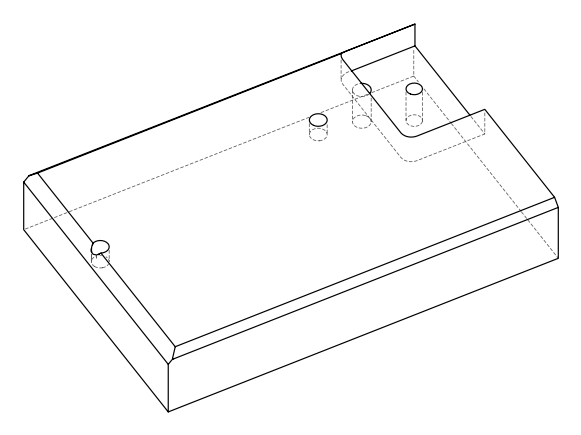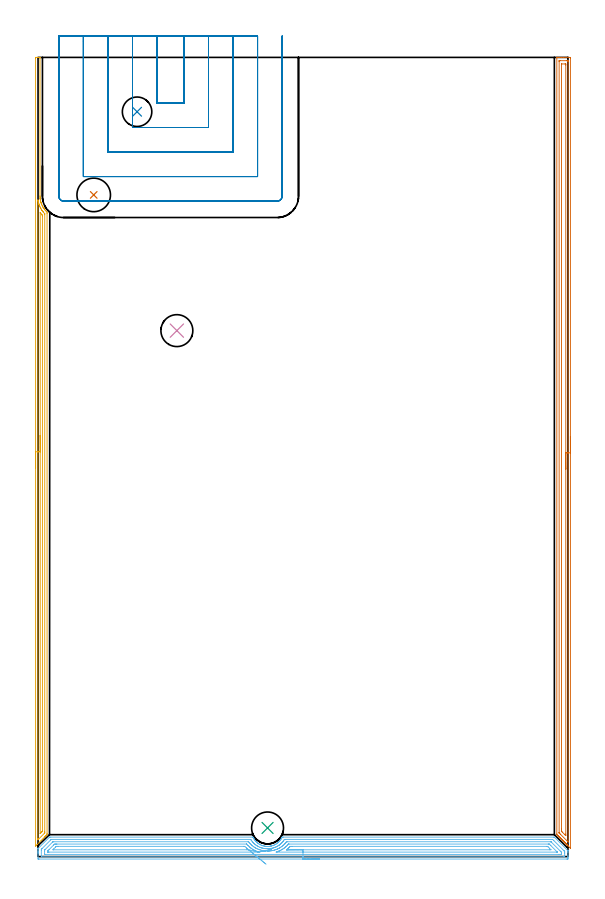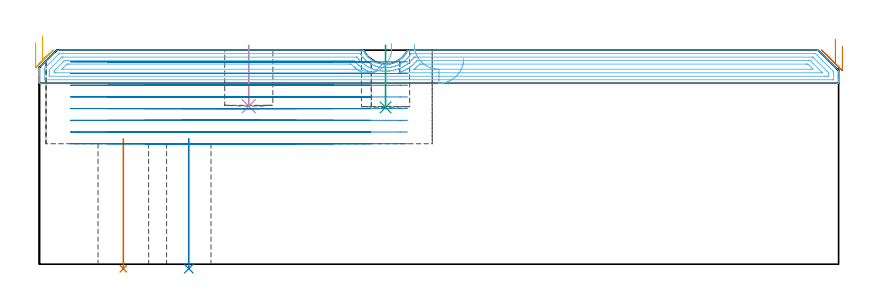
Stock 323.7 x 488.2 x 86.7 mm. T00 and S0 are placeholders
(PLAN: 8 operations, 4 tool changes, 63.4 min)
(1 INDEXABLE_INSERT_DRILL_THROUGH_HOLE_FROM_SOLID | STEP1HOLE | NXT0302_012 | 0.22 min | 28562 mm3)
(2 INDEXABLE_INSERT_DRILL_THROUGH_HOLE_FROM_SOLID_1 | STEP1HOLE_1 | NXT0302_007 | 0.22 min | 22013 mm3)
(3 INDEXABLE_INSERT_DRILL_BLIND_HOLE_FROM_SOLID | STEP1POCKET | NXT0302_010 | 0.1 min | 6849 mm3)
(4 INDEXABLE_INSERT_DRILL_BLIND_HOLE_FROM_SOLID_1 | STEP1POCKET_1 | NXT0302_010 | 0.1 min | 6694 mm3)
(5 AREA_MILL | FG_CHAMFER_SURFACE | UGT0205_001 | 10.23 min | 11911 mm3)
(6 AREA_MILL_1 | FG_CHAMFER_SURFACE_1 | UGT0205_001 | 13.05 min | 28681 mm3)
(7 AREA_MILL_2 | FG_CHAMFER_SURFACE_2 | UGT0205_001 | 11.74 min | 16449 mm3)
(8 MILL_SLOT | SLOT_PARTIAL_RECTANGULAR | UGT0201_094 | Follow Part, ap 5, ae 75% | 27.72 min | 554043 mm3)
(TOOL NXT0302_012 | Index. Insert Drill 20.5mm [880-D2050L25-03] | D20.5 PA176 FL62 Z2)
(TOOL NXT0302_007 | Index. Insert Drill 18mm [880-D1800L25-05] | D18 PA176 FL90 Z2)
(TOOL NXT0302_010 | Index. Insert Drill 19.5mm [880-D1950L25-05] | D19.5 PA176 FL98 Z2)
(TOOL UGT0205_001 | Chamfer Mill 20 x 3 x 45 deg. | D20 FL50 Z2)
(TOOL UGT0201_094 | End mill 20 mm | D20 FL38 Z4)
(OP 1 INDEXABLE_INSERT_DRILL_THROUGH_HOLE_FROM_SOLID)
G17 G21 G94 G90
T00 M6
G54
G17 G0 G90 X34. Y404.2 S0 M3
G43 Z96.7 H1
G94 G81 G98 Z-1.858 F250. R50.8
G80
M5
M2
(OP 2 INDEXABLE_INSERT_DRILL_THROUGH_HOLE_FROM_SOLID_1)
G17 G21 G94 G90
T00 M6
G54
G17 G0 G90 X60.5 Y455. S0 M3
G43 Z96.7 H1
G94 G81 G98 Z-1.814 F250. R50.8
G80
M5
M2
(OP 3 INDEXABLE_INSERT_DRILL_BLIND_HOLE_FROM_SOLID)
G17 G21 G94 G90
T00 M6
G54
G17 G0 G90 X140.2 Y17.5 S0 M3
G43 Z96.7 H1
G94 G81 G98 Z63.5 F250. R88.7
G80
M5
M2
(OP 4 INDEXABLE_INSERT_DRILL_BLIND_HOLE_FROM_SOLID_1)
G17 G21 G94 G90
T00 M6
G54
G17 G0 G90 X84.8 Y321.3 S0 M3
G43 Z96.7 H1
G94 G81 G98 Z64. F250. R88.7
G80
M5
M2
(OP 5 AREA_MILL)
G17 G21 G94 G90
T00 M6
G54
G17 G0 G90 X-1.5 Y237.3 S1061 M3
G43 Z96.7 H0
Z89.7
G94 G1 Y237.338 Z88.828 F250.
Y237.452 Z87.964
Y237.641 Z87.112
Y237.903 Z86.28
Y238.237 Z85.474
Y238.64 Z84.7
Y239.108 Z83.964
Y239.64 Z83.272
Y240.229 Z82.629
Y240.872 Z82.04
Y241.564 Z81.509
Y242.3 Z81.04
Y243.074 Z80.637
Y243.88 Z80.303
Y244.712 Z80.041
Y245.563 Z79.852
Y246.428 Z79.738
Y247.3 Z79.7
Y487.583
X-1.498 Y487.817 Z79.702
X-1.491 Y488.197 Z79.705
X-1.412 Y488.2 Z79.785
X-0.198 Z80.997
X0.471 Z81.67
X0.805 Z82.005
X1.171 Y488.193 Z82.362
X1.197 Y488.19 Z82.388
X1.2 Y488.03 Z82.4
X1.202 Y403.557
X1.209 Y403.11 Z82.406
X1.228 Y402.663 Z82.424
X1.261 Y402.217 Z82.459
X1.264 Y402.185 Z82.462
X1.301 Y401.832 Z82.497
X1.307 Y401.77 Z82.504
X1.316 Y401.686 Z82.515
X1.37 Y401.377 Z82.569
X1.456 Y400.878 Z82.655
X1.538 Y400.492 Z82.735
X1.55 Y400.43 Z82.748
X1.662 Y399.985 Z82.86
X1.774 Y399.599 Z82.974
X1.792 Y399.537 Z82.992
X1.921 Y399.152 Z83.115
X1.941 Y399.092 Z83.135
X2. Y398.929 Z83.196
X2.062 Y398.761 Z83.258
X2.19 Y398.432 Z83.389
X2.289 Y398.199 Z83.488
X2.498 Y397.75 Z83.696
X2.721 Y397.306 Z83.919
X2.799 Y397.164 Z83.998
X2.889 Y397.001 Z84.087
X3.064 Y396.7 Z84.262
X3.104 Y396.636 Z84.301
X3.242 Y396.413 Z84.44
X3.319 Y396.3 Z84.517
X3.39 Y396.195 Z84.588
X3.506 Y396.026 Z84.701
X3.548 Y395.963 Z84.744
X3.864 Y395.52 Z85.063
X3.937 Y395.425 Z85.136
X4.073 Y395.26 Z85.273
X4.268 Y395.022 Z85.468
X4.611 Y394.627 Z85.809
X4.638 Y394.599 Z85.836
X4.812 Y394.415 Z86.009
X5.078 Y394.148 Z86.275
X5.154 Y394.072 Z86.352
X5.443 Y393.792 Z86.642
X5.493 Y393.74 Z86.693
X5.5 Y392.899 Z86.7
Y14.163
X5.495 Y13.396 Z86.691
X5.37 Y13.269 Z86.568
X5.219 Y13.118 Z86.417
X5.078 Y12.975 Z86.273
X4.924 Y12.823 Z86.122
X4.794 Y12.693 Z85.992
X4.638 Y12.536 Z85.833
X4.477 Y12.376 Z85.675
X4.361 Y12.26 Z85.559
X4.198 Y12.096 Z85.393
X4.03 Y11.929 Z85.228
X3.319 Y11.218 Z84.517
X3.138 Y11.036 Z84.334
X2.552 Y10.452 Z83.752
X1.853 Y9.753 Z83.053
X0.904 Y8.803 Z82.102
X-0.436 Y7.463 Z80.763
X-0.882 Y7.017 Z80.316
X-1.33 Y6.57 Z79.869
X-1.493 Y6.419 Z79.706
X-1.5 Y6.588 Z79.7
Y247.3
X-0.086 Z81.114
X-0.085 Y400.881 Z81.115
X-0.084 Y400.938 Z81.116
X-0.08 Y401.12 Z81.12
X-0.018 Y400.938 Z81.182
X0.001 Y400.862 Z81.201
X0.006 Y400.834 Z81.206
X0.03 Y400.707 Z81.23
X0.162 Y400.045 Z81.362
X0.211 Y399.814 Z81.411
X0.267 Y399.572 Z81.467
X0.382 Y399.152 Z81.582
X0.46 Y398.885 Z81.66
X0.638 Y398.302 Z81.838
X0.653 Y398.259 Z81.853
X0.681 Y398.178 Z81.881
X0.904 Y397.592 Z82.104
X0.942 Y397.498 Z82.142
X0.998 Y397.365 Z82.198
X1.259 Y396.779 Z82.459
X1.409 Y396.472 Z82.609
X1.56 Y396.177 Z82.76
X1.893 Y395.579 Z83.093
X2.1 Y395.235 Z83.3
X2.44 Y394.705 Z83.64
X2.445 Y394.697 Z83.645
X2.482 Y394.643 Z83.682
X2.969 Y393.98 Z84.169
X3.114 Y393.792 Z84.314
X3.207 Y393.678 Z84.407
X3.319 Y393.546 Z84.519
X3.887 Y392.899 Z85.087
X4.061 Y392.702 Z85.261
X4.079 Y392.676 Z85.279
X4.082 Y392.655 Z85.282
X4.084 Y392.607 Z85.284
X4.085 Y392.51 Z85.285
X4.086 Y392.12 Z85.286
X4.085 Y15.056 Z85.285
X4.082 Y14.667 Z85.282
X4.079 Y14.473 Z85.279
X4.073 Y14.434 Z85.273
X4.051 Y14.408 Z85.251
X4.005 Y14.359 Z85.205
X3.813 Y14.163 Z85.013
X0.105 Y10.455 Z81.305
X0.018 Y10.37 Z81.218
X-0.067 Y10.291 Z81.133
X-0.078 Y10.282 Z81.122
X-0.081 Y10.334 Z81.119
X-0.084 Y10.474 Z81.116
X-0.085 Y10.59 Z81.115
X-0.086 Y11.118 Z81.114
Y247.3
X1.328 Z82.528
X1.329 Y393.134 Z82.529
X1.333 Y393.37 Z82.533
X1.334 Y393.418 Z82.534
X1.382 Y393.362 Z82.582
X1.478 Y393.234 Z82.678
X1.56 Y393.121 Z82.76
X1.723 Y392.899 Z82.923
X2.262 Y392.186 Z83.462
X2.411 Y392.006 Z83.611
X2.44 Y391.972 Z83.64
X2.642 Y391.734 Z83.842
X2.663 Y391.706 Z83.863
X2.667 Y391.63 Z83.867
X2.67 Y391.505 Z83.87
X2.671 Y391.348 Z83.871
X2.672 Y391.113 Z83.872
X2.671 Y15.949 Z83.871
X2.669 Y15.716 Z83.869
X2.664 Y15.483 Z83.864
X2.44 Y15.242 Z83.64
X2.349 Y15.148 Z83.549
X2.257 Y15.056 Z83.457
X1.463 Y14.262 Z82.663
X1.363 Y14.163 Z82.563
X1.348 Y14.152 Z82.548
X1.335 Y14.147 Z82.535
X1.331 Y14.163 Z82.531
X1.329 Y14.186 Z82.529
X1.328 Y247.3 Z82.528
Y248.172 Z82.567
Y249.036 Z82.68
Y249.888 Z82.869
Y250.72 Z83.132
Y251.526 Z83.465
Y252.3 Z83.868
Y253.036 Z84.337
Y253.728 Z84.868
Y254.371 Z85.457
Y254.96 Z86.101
Y255.491 Z86.793
Y255.96 Z87.528
Y256.363 Z88.302
Y256.697 Z89.108
Y256.959 Z89.94
Y257.148 Z90.792
Y257.262 Z91.657
Y257.3 Z92.528
G0 Z96.7
M5
M2
(OP 6 AREA_MILL_1)
G17 G21 G94 G90
T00 M6
G54
G17 G0 G90 X171.85 Y-1.5 S1061 M3
G43 Z96.7 H0
Z83.3
G94 G1 X171.812 Z82.429 F250.
X171.698 Z81.564
X171.509 Z80.712
X171.247 Z79.88
X170.913 Z79.074
X170.51 Z78.3
X170.042 Z77.564
X169.51 Z76.872
X168.921 Z76.229
X168.278 Z75.64
X167.586 Z75.109
X166.85 Z74.64
X166.076 Z74.237
X165.27 Z73.903
X164.438 Z73.641
X163.587 Z73.452
X162.722 Z73.338
X161.85 Z73.3
X0.617 Y-1.499 Z73.301
X0.114 Y-1.494 Z73.303
X0.009 Y-1.491 Z73.306
X0. Y-0.996 Z73.8
Y1.659 Z76.454
Y2.207 Z77.004
Y2.545 Z77.341
Y3.093 Z77.889
Y3.43 Z78.225
Y4.104 Z78.904
Y4.81 Z79.61
X0.001 Y4.865 Z79.663
X0.01 Y4.899 Z79.696
X0.039 Y4.94 Z79.738
X6.87 Y11.77 Z86.569
X6.949 Y11.844 Z86.643
X7.005 Y11.895 Z86.691
X7.763 Y11.9 Z86.7
X131.033
X131.291 Y11.896 Z86.69
X131.398 Y11.698 Z86.497
X131.465 Y11.57 Z86.369
X131.479 Y11.543 Z86.342
X131.717 Y11.103 Z85.901
X131.804 Y10.954 Z85.75
X131.827 Y10.915 Z85.711
X131.943 Y10.728 Z85.525
X132.292 Y10.222 Z85.021
X132.556 Y9.876 Z84.673
X132.762 Y9.626 Z84.425
X132.836 Y9.537 Z84.336
X133.015 Y9.342 Z84.14
X133.366 Y8.987 Z83.785
X133.729 Y8.645 Z83.443
X133.945 Y8.461 Z83.26
X134.182 Y8.275 Z83.075
X134.279 Y8.2 Z82.999
X134.621 Y7.951 Z82.75
X134.77 Y7.856 Z82.652
X134.903 Y7.769 Z82.565
X135.201 Y7.575 Z82.374
X135.514 Y7.397 Z82.197
X135.957 Y7.175 Z81.971
X136.414 Y6.97 Z81.77
X136.62 Y6.892 Z81.689
X136.69 Y6.867 Z81.661
X136.802 Y6.823 Z81.618
X136.988 Y6.752 Z81.546
X137.116 Y6.702 Z81.498
X137.198 Y6.675 Z81.473
X137.3 Y6.644 Z81.442
X137.745 Y6.52 Z81.32
X138.192 Y6.417 Z81.213
X138.383 Y6.38 Z81.179
X138.501 Y6.359 Z81.158
X138.638 Y6.334 Z81.132
X139.072 Y6.276 Z81.068
X139.085 Y6.275 Z81.066
X139.531 Y6.231 Z81.028
X139.771 Y6.22 Z81.017
X139.965 Y6.213 Z81.003
X139.978 Y6.212 Z81.002
X140.329 Y6.213 Z81.001
X140.424 Y6.211 Z81.005
X140.74 Y6.224 Z81.023
X140.87 Y6.231 Z81.029
X141.203 Y6.261 Z81.06
X141.317 Y6.272 Z81.07
X141.752 Y6.334 Z81.128
X141.763 Y6.335 Z81.13
X141.924 Y6.363 Z81.162
X142.015 Y6.38 Z81.179
X142.211 Y6.417 Z81.215
X142.555 Y6.498 Z81.297
X142.656 Y6.522 Z81.321
X143.284 Y6.701 Z81.499
X143.434 Y6.754 Z81.553
X143.549 Y6.795 Z81.593
X143.997 Y6.973 Z81.773
X144.431 Y7.167 Z81.963
X144.442 Y7.172 Z81.968
X144.744 Y7.324 Z82.124
X144.83 Y7.369 Z82.168
X144.958 Y7.44 Z82.239
X145.213 Y7.581 Z82.38
X145.334 Y7.657 Z82.455
X145.631 Y7.856 Z82.654
X145.785 Y7.959 Z82.757
X146.227 Y8.277 Z83.077
X146.454 Y8.462 Z83.26
X146.792 Y8.76 Z83.557
X146.893 Y8.854 Z83.652
X147.12 Y9.067 Z83.865
X147.23 Y9.183 Z83.98
X147.383 Y9.342 Z84.14
X147.705 Y9.711 Z84.509
X148.012 Y10.088 Z84.888
X148.112 Y10.222 Z85.022
X148.406 Y10.658 Z85.458
X148.468 Y10.757 Z85.557
X148.68 Y11.102 Z85.902
X148.806 Y11.328 Z86.127
X148.844 Y11.396 Z86.193
X148.898 Y11.492 Z86.291
X148.905 Y11.505 Z86.305
X148.982 Y11.66 Z86.458
X149.074 Y11.839 Z86.633
X149.097 Y11.88 Z86.673
X149.112 Y11.902 Z86.693
X149.791 Y11.9 Z86.7
X315.044
X315.395 Y11.898 Z86.686
X315.457 Y11.844 Z86.643
X323.576 Y3.725 Z78.523
X323.679 Y3.62 Z78.417
X323.699 Y3.591 Z78.388
X323.7 Y3.43 Z78.228
Y3.367 Z78.166
Y2.545 Z77.339
Y0.437 Z75.234
Y-0.111 Z74.684
Y-0.722 Z74.073
X323.697 Y-0.996 Z73.799
X323.691 Y-1.491 Z73.305
X323.585 Y-1.494 Z73.303
X323.083 Y-1.5 Z73.3
X161.85
Y-0.086 Z74.714
X2.181 Y-0.085 Z74.715
X2.083 Y-0.084 Z74.716
X2.034 Y-0.081 Z74.719
X2.016 Y-0.079 Z74.721
X2.01 Y-0.07 Z74.73
X2.006 Y0.042 Z74.842
X2.001 Y0.288 Z75.088
Y3.829 Z78.629
X2.007 Y4.315 Z79.115
X2.01 Y4.414 Z79.214
X2.02 Y4.458 Z79.258
X2.049 Y4.491 Z79.291
X2.135 Y4.581 Z79.381
X2.403 Y4.854 Z79.654
X2.577 Y5.028 Z79.828
X7.763 Y10.213 Z85.013
X7.914 Y10.361 Z85.161
X8.024 Y10.465 Z85.265
X8.039 Y10.477 Z85.277
X8.061 Y10.48 Z85.28
X8.114 Y10.484 Z85.284
X8.222 Y10.485 Z85.285
X129.814
X129.868 Y10.484 Z85.284
X129.894 Y10.482 Z85.282
X129.902 Y10.48 Z85.28
X129.921 Y10.454 Z85.254
X130.139 Y10.124 Z84.924
X130.489 Y9.626 Z84.426
X131.033 Y8.926 Z83.726
X131.193 Y8.741 Z83.541
X131.551 Y8.366 Z83.166
X131.926 Y7.993 Z82.793
X132.077 Y7.856 Z82.656
X132.475 Y7.512 Z82.312
X132.819 Y7.243 Z82.043
X133.193 Y6.97 Z81.77
X133.712 Y6.63 Z81.43
X133.976 Y6.465 Z81.265
X134.537 Y6.153 Z80.953
X134.606 Y6.118 Z80.918
X134.615 Y6.113 Z80.913
X134.674 Y6.085 Z80.885
X135.499 Y5.72 Z80.52
X136.108 Y5.482 Z80.282
X136.392 Y5.382 Z80.182
X136.447 Y5.364 Z80.164
X136.493 Y5.351 Z80.151
X137.034 Y5.2 Z80.
X137.285 Y5.139 Z79.939
X137.365 Y5.122 Z79.922
X138.179 Y4.964 Z79.764
X138.458 Y4.923 Z79.723
X139.072 Y4.853 Z79.653
X139.452 Y4.823 Z79.623
X139.965 Y4.8 Z79.6
X140.369
X140.858 Y4.819 Z79.619
X141.219 Y4.843 Z79.643
X141.752 Y4.897 Z79.697
X142.02 Y4.934 Z79.734
X142.645 Y5.042 Z79.842
X142.779 Y5.067 Z79.867
X143.362 Y5.2 Z80.
X143.567 Y5.257 Z80.057
X143.981 Y5.381 Z80.181
X144.289 Y5.482 Z80.282
X144.431 Y5.533 Z80.333
X144.831 Y5.69 Z80.49
X145.325 Y5.898 Z80.698
X145.455 Y5.956 Z80.756
X145.725 Y6.085 Z80.885
X146.048 Y6.253 Z81.053
X146.218 Y6.345 Z81.145
X146.39 Y6.445 Z81.245
X146.889 Y6.75 Z81.55
X147.111 Y6.899 Z81.699
X147.154 Y6.928 Z81.728
X147.213 Y6.97 Z81.77
X147.666 Y7.306 Z82.106
X148.005 Y7.575 Z82.375
X148.156 Y7.705 Z82.505
X148.324 Y7.856 Z82.656
X148.618 Y8.133 Z82.933
X148.898 Y8.407 Z83.207
X149.06 Y8.58 Z83.38
X149.202 Y8.741 Z83.541
X149.471 Y9.058 Z83.858
X149.791 Y9.446 Z84.246
X149.868 Y9.55 Z84.35
X149.921 Y9.626 Z84.426
X150.226 Y10.081 Z84.881
X150.48 Y10.465 Z85.265
X150.499 Y10.479 Z85.279
X150.522 Y10.482 Z85.282
X150.576 Y10.484 Z85.284
X150.684 Y10.486 Z85.286
X150.71
X314.177 Y10.485 Z85.285
X314.285 Y10.482 Z85.282
X314.337 Y10.479 Z85.279
X314.365 Y10.473 Z85.273
X315.044 Y9.806 Z84.606
X321.297 Y3.553 Z78.353
X321.417 Y3.43 Z78.23
X321.534 Y3.304 Z78.104
X321.69 Y3.128 Z77.928
X321.696 Y3.034 Z77.834
X321.699 Y2.545 Z77.345
X321.7 Y2.145 Z76.945
X321.699 Y0.376 Z75.176
X321.692 Y-0.025 Z74.775
X321.69 Y-0.074 Z74.726
X321.674 Y-0.079 Z74.721
X321.622 Y-0.082 Z74.718
X321.514 Y-0.084 Z74.716
X321.297 Y-0.086 Z74.714
X161.85
Y1.329 Z76.129
X4.079
X4.038 Y1.33 Z76.13
X4.017 Y1.332 Z76.132
X4.012 Y1.334 Z76.134
X4.009 Y1.347 Z76.147
X4.003 Y1.471 Z76.271
X4.001 Y1.659 Z76.459
X4. Y1.847 Z76.647
Y3.43 Z78.23
Y3.617 Z78.417
X4.005 Y3.806 Z78.606
X4.01 Y3.931 Z78.731
X4.017 Y4.006 Z78.806
X4.043 Y4.035 Z78.835
X4.19 Y4.19 Z78.99
X8.74 Y8.741 Z83.541
X9.011 Y9.008 Z83.808
X9.054 Y9.047 Z83.847
X9.073 Y9.062 Z83.862
X9.105 Y9.065 Z83.865
X9.218 Y9.069 Z83.869
X9.549 Y9.071 Z83.871
X128.353
X128.464 Y9.07 Z83.87
X128.553 Y9.068 Z83.868
X128.61 Y9.065 Z83.865
X128.633 Y9.058 Z83.858
X129.246 Y8.291 Z83.091
X129.625 Y7.856 Z82.656
X130.139 Y7.332 Z82.132
X130.517 Y6.97 Z81.77
X131.033 Y6.531 Z81.331
X131.621 Y6.085 Z80.885
X131.926 Y5.873 Z80.673
X132.564 Y5.452 Z80.252
X132.819 Y5.307 Z80.107
X133.013 Y5.2 Z80.
X133.472 Y4.961 Z79.761
X133.712 Y4.848 Z79.648
X134.374 Y4.545 Z79.345
X134.606 Y4.451 Z79.251
X134.955 Y4.315 Z79.115
X135.499 Y4.122 Z78.922
X135.783 Y4.033 Z78.833
X136.392 Y3.867 Z78.667
X136.981 Y3.732 Z78.532
X137.285 Y3.67 Z78.47
X137.652 Y3.599 Z78.399
X138.076 Y3.532 Z78.332
X138.179 Y3.519 Z78.319
X138.985 Y3.43 Z78.23
X139.072 Y3.423 Z78.223
X139.079
X139.965 Y3.382 Z78.182
X140.014 Y3.381 Z78.181
X140.437 Y3.386 Z78.186
X140.858 Y3.396 Z78.196
X140.891 Y3.398 Z78.198
X141.431 Y3.43 Z78.23
X141.722 Y3.459 Z78.259
X141.752 Y3.462 Z78.262
X142.51 Y3.563 Z78.363
X142.645 Y3.584 Z78.384
X143.269 Y3.696 Z78.496
X143.538 Y3.756 Z78.556
X143.993 Y3.864 Z78.664
X144.431 Y3.985 Z78.785
X144.69 Y4.059 Z78.859
X145.325 Y4.262 Z79.062
X145.364 Y4.276 Z79.076
X145.466 Y4.315 Z79.115
X145.997 Y4.534 Z79.334
X146.218 Y4.628 Z79.428
X146.615 Y4.806 Z79.606
X147.111 Y5.049 Z79.849
X147.212 Y5.101 Z79.901
X147.394 Y5.2 Z80.
X147.778 Y5.425 Z80.225
X148.005 Y5.565 Z80.365
X148.321 Y5.77 Z80.57
X148.787 Y6.085 Z80.885
X148.851 Y6.131 Z80.931
X148.898 Y6.165 Z80.965
X149.352 Y6.52 Z81.32
X149.791 Y6.886 Z81.686
X149.884 Y6.97 Z81.77
X150.293 Y7.359 Z82.159
X150.684 Y7.747 Z82.547
X150.737 Y7.803 Z82.603
X150.783 Y7.856 Z82.656
X151.145 Y8.284 Z83.084
X151.527 Y8.741 Z83.541
X151.549 Y8.769 Z83.569
X151.578 Y8.806 Z83.606
X151.733 Y9.017 Z83.817
X151.763 Y9.053 Z83.853
X151.776 Y9.065 Z83.865
X151.788 Y9.067 Z83.867
X151.857 Y9.07 Z83.87
X152.137 Y9.071 Z83.871
X152.471 Y9.072 Z83.872
X312.925 Y9.071 Z83.871
X313.257 Y9.068 Z83.868
X313.303 Y9.065 Z83.865
X313.328 Y9.061 Z83.861
X313.353 Y9.039 Z83.839
X313.457 Y8.94 Z83.74
X313.66 Y8.741 Z83.541
X318.97 Y3.43 Z78.23
X319.51 Y2.886 Z77.686
X319.674 Y2.715 Z77.515
X319.69 Y2.545 Z77.345
X319.696 Y2.36 Z77.16
X319.694 Y1.659 Z76.459
X319.691 Y1.48 Z76.28
X319.668 Y1.335 Z76.135
X319.51 Y1.334 Z76.134
X318.95 Y1.33 Z76.13
X318.617 Y1.329 Z76.129
X318.058
X161.85
Y2.743 Z77.543
X145.786
X145.672 Y2.744 Z77.544
X145.523 Y2.748 Z77.548
X145.496 Y2.75 Z77.55
X145.509 Y2.756 Z77.556
X145.585 Y2.783 Z77.583
X146.085 Y2.953 Z77.753
X146.218 Y3.001 Z77.801
X146.531 Y3.12 Z77.92
X146.746 Y3.205 Z78.005
X147.111 Y3.352 Z78.152
X147.166 Y3.375 Z78.175
X147.291 Y3.43 Z78.23
X147.777 Y3.655 Z78.455
X148.005 Y3.766 Z78.566
X148.37 Y3.952 Z78.752
X148.898 Y4.239 Z79.039
X148.947 Y4.266 Z79.066
X149.028 Y4.315 Z79.115
X149.492 Y4.611 Z79.411
X149.791 Y4.806 Z79.606
X150.026 Y4.968 Z79.768
X150.354 Y5.2 Z80.
X150.542 Y5.341 Z80.141
X150.684 Y5.451 Z80.251
X151.034 Y5.738 Z80.538
X151.446 Y6.085 Z80.885
X151.516 Y6.147 Z80.947
X151.578 Y6.204 Z81.004
X151.967 Y6.584 Z81.384
X152.354 Y6.97 Z81.77
X152.411 Y7.03 Z81.83
X152.471 Y7.095 Z81.895
X152.825 Y7.504 Z82.304
X152.898 Y7.587 Z82.387
X152.946 Y7.638 Z82.438
X152.959 Y7.649 Z82.449
X152.975 Y7.652 Z82.452
X153.018 Y7.655 Z82.455
X153.364 Y7.657 Z82.457
X311.671
X312.018 Y7.655 Z82.455
X312.191 Y7.653 Z82.453
X312.273 Y7.65 Z82.45
X312.364 Y7.577 Z82.377
X312.979 Y6.97 Z81.77
X313.257 Y6.694 Z81.494
X316.83 Y3.119 Z77.919
X317.157 Y2.784 Z77.584
X317.187 Y2.752 Z77.552
X317.156 Y2.75 Z77.55
X317.048 Y2.746 Z77.546
X316.83 Y2.744 Z77.544
X316.63 Y2.743 Z77.543
X161.85
Y4.157 Z78.957
X152.471
X151.736 Y4.158 Z78.958
X151.735 Y4.159 Z78.959
X151.734 Y4.16 Z78.96
X152.471 Y4.746 Z79.546
X152.718 Y4.955 Z79.755
X153.002 Y5.2 Z80.
X153.191 Y5.372 Z80.172
X153.364 Y5.534 Z80.334
X153.643 Y5.808 Z80.608
X153.922 Y6.085 Z80.885
X154.034 Y6.196 Z80.996
X154.068 Y6.227 Z81.027
X154.081 Y6.236 Z81.036
X154.103 Y6.239 Z81.039
X154.257 Y6.241 Z81.041
X154.991 Y6.243 Z81.043
X155.151
X310.578
X310.737 Y6.242 Z81.042
X311.055 Y6.238 Z81.038
X311.256 Y6.234 Z81.034
X311.308 Y6.187 Z80.987
X311.415 Y6.085 Z80.885
X311.471 Y6.031 Z80.831
X312.364 Y5.138 Z79.938
X313.182 Y4.315 Z79.115
X313.257 Y4.233 Z79.033
X313.293 Y4.164 Z78.964
X312.364 Y4.157 Z78.957
X161.85
X160.978 Z78.995
X160.114 Z79.109
X159.262 Z79.298
X158.43 Z79.56
X157.624 Z79.894
X156.85 Z80.297
X156.114 Z80.765
X155.422 Z81.297
X154.779 Z81.886
X154.19 Z82.529
X153.659 Z83.221
X153.19 Z83.957
X152.787 Z84.731
X152.453 Z85.537
X152.191 Z86.369
X152.002 Z87.22
X151.888 Z88.085
X151.85 Z88.957
G0 X142.44 Y4.38 Z89.402
G1 X142.58 Y4.411 Z88.541
X142.646 Y4.425 Z87.671
X142.638 Y4.423 Z86.799
X142.555 Y4.405 Z85.931
X142.399 Y4.372 Z85.073
X142.171 Y4.322 Z84.233
X141.871 Y4.257 Z83.416
X141.503 Y4.178 Z82.629
X141.07 Y4.084 Z81.878
X140.574 Y3.976 Z81.168
X140.02 Y3.856 Z80.505
X139.411 Y3.725 Z79.894
X138.753 Y3.582 Z79.34
X138.05 Y3.43 Z78.846
X137.307 Y3.269 Z78.417
X136.531 Y3.101 Z78.056
X135.727 Y2.927 Z77.766
X134.901 Y2.748 Z77.548
X134.9
X134.795 Y2.745 Z77.545
X134.606 Y2.743 Z77.543
X134.405
X6.669
X6.11 Y2.745 Z77.545
X6.052 Y2.747 Z77.547
X6.017 Y2.749 Z77.549
X6.01 Y2.787 Z77.587
X6.006 Y2.993 Z77.793
X6.001 Y3.406 Z78.206
X6.002 Y3.43 Z78.23
X6.01 Y3.535 Z78.335
X6.084 Y3.623 Z78.423
X6.211 Y3.756 Z78.556
X6.373 Y3.922 Z78.722
X6.763 Y4.315 Z79.115
X9.419 Y6.97 Z81.77
X9.549 Y7.1 Z81.9
X9.932 Y7.476 Z82.276
X10.105 Y7.644 Z82.444
X10.443 Y7.652 Z82.452
X10.645 Y7.655 Z82.455
X11.336 Y7.657 Z82.457
X11.536
X127.286
X127.373 Y7.656 Z82.456
X127.415 Y7.653 Z82.453
X127.433 Y7.651 Z82.451
X127.46 Y7.631 Z82.431
X128.06 Y6.97 Z81.77
X128.353 Y6.671 Z81.471
X128.957 Y6.085 Z80.885
X129.246 Y5.836 Z80.636
X129.598 Y5.546 Z80.346
X130.043 Y5.2 Z80.
X130.139 Y5.128 Z79.928
X130.4 Y4.942 Z79.742
X131.033 Y4.534 Z79.334
X131.383 Y4.315 Z79.115
X131.926 Y4.014 Z78.814
X132.56 Y3.687 Z78.487
X132.819 Y3.568 Z78.368
X133.13 Y3.43 Z78.23
X133.712 Y3.187 Z77.987
X134.119 Y3.027 Z77.827
X134.31 Y2.957 Z77.757
X134.606 Y2.852 Z77.652
X134.676 Y2.828 Z77.628
X134.799 Y2.786 Z77.586
X134.871 Y2.761 Z77.561
X134.901 Y2.748 Z77.548
X128.65 Y4.164 Z78.964
X128.509 Y4.16 Z78.96
X128.353 Y4.158 Z78.958
X127.619 Y4.157 Z78.957
X9.549 Y4.158 Z78.958
X9.39 Y4.159 Z78.959
X9.089 Y4.164 Z78.964
X9.225 Y4.315 Z79.115
X9.382 Y4.481 Z79.281
X9.549 Y4.651 Z79.451
X10.714 Y5.816 Z80.616
X10.986 Y6.085 Z80.885
X11.105 Y6.199 Z80.999
X11.139 Y6.229 Z81.029
X11.183 Y6.237 Z81.037
X11.336 Y6.239 Z81.039
X12.07 Y6.243 Z81.043
X12.229
X125.673
X125.832 Y6.241 Z81.041
X126.15 Y6.236 Z81.036
X126.332 Y6.23 Z81.03
X127.392 Y5.2 Z80.
X127.46 Y5.139 Z79.939
X127.896 Y4.768 Z79.568
X128.353 Y4.407 Z79.207
X128.467 Y4.315 Z79.115
X128.65 Y4.164 Z78.964
X129.231 Y3.682 Z78.527
X129.84 Y3.177 Z78.158
X130.47 Y2.654 Z77.858
X131.119 Y2.117 Z77.632
X131.78 Y1.568 Z77.48
X132.449 Y1.014 Z77.403
X133.121 Y0.457 Z77.402
X133.79 Y-0.098 Z77.478
X134.452 Y-0.646 Z77.628
X135.1 Y-1.184 Z77.854
X135.732 Y-1.707 Z78.151
X136.341 Y-2.212 Z78.519
X136.923 Y-2.695 Z78.955
X137.473 Y-3.151 Z79.455
X137.988 Y-3.578 Z80.015
X138.463 Y-3.972 Z80.631
X138.895 Y-4.33 Z81.299
X139.281 Y-4.65 Z82.013
G0 Z96.7
M5
M2
(OP 7 AREA_MILL_2)
G17 G21 G94 G90
T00 M6
G54
G17 G0 G90 X325.2 Y256.65 S1061 M3
G43 Z96.7 H0
Z88.4
G94 G1 Y256.612 Z87.528 F250.
Y256.498 Z86.664
Y256.309 Z85.812
Y256.047 Z84.98
Y255.713 Z84.174
Y255.31 Z83.4
Y254.842 Z82.664
Y254.31 Z81.972
Y253.721 Z81.329
Y253.078 Z80.74
Y252.386 Z80.208
Y251.65 Z79.74
Y250.876 Z79.337
Y250.07 Z79.003
Y249.238 Z78.741
Y248.387 Z78.552
Y247.522 Z78.438
Y246.65 Z78.4
Y5.335
X325.194 Y5.131 Z78.404
X325.192 Y5.119 Z78.405
X325.168 Y5.131 Z78.429
X324.735 Y5.565 Z78.864
X324.614 Y5.685 Z78.983
X323.767 Y6.533 Z79.832
X323.723 Y6.576 Z79.874
X323.679 Y6.621 Z79.92
X323.471 Y6.829 Z80.128
X323.426 Y6.873 Z80.171
X323.381 Y6.919 Z80.218
X323.175 Y7.125 Z80.424
X323.129 Y7.17 Z80.468
X323.083 Y7.217 Z80.516
X322.879 Y7.421 Z80.72
X322.832 Y7.467 Z80.765
X322.785 Y7.515 Z80.814
X322.583 Y7.717 Z81.016
X322.535 Y7.764 Z81.062
X322.487 Y7.813 Z81.112
X322.287 Y8.013 Z81.312
X322.238 Y8.061 Z81.359
X322.189 Y8.111 Z81.41
X321.991 Y8.309 Z81.608
X321.941 Y8.358 Z81.656
X321.891 Y8.409 Z81.708
X321.695 Y8.605 Z81.904
X321.644 Y8.655 Z81.953
X321.593 Y8.707 Z82.006
X321.399 Y8.901 Z82.2
X321.347 Y8.952 Z82.25
X321.295 Y9.005 Z82.304
X321.103 Y9.197 Z82.496
X321.05 Y9.249 Z82.547
X320.997 Y9.303 Z82.602
X320.806 Y9.493 Z82.792
X320.753 Y9.546 Z82.844
X320.699 Y9.601 Z82.9
X320.51 Y9.789 Z83.089
X320.456 Y9.843 Z83.141
X320.401 Y9.899 Z83.198
X320.214 Y10.085 Z83.385
X320.159 Y10.14 Z83.438
X320.103 Y10.196 Z83.496
X319.918 Y10.381 Z83.681
X319.862 Y10.437 Z83.735
X319.805 Y10.494 Z83.794
X319.622 Y10.677 Z83.977
X319.565 Y10.734 Z84.032
X319.507 Y10.792 Z84.092
X319.326 Y10.973 Z84.273
X319.268 Y11.031 Z84.329
X319.209 Y11.09 Z84.39
X319.03 Y11.269 Z84.569
X318.971 Y11.328 Z84.626
X318.911 Y11.388 Z84.688
X318.734 Y11.566 Z84.865
X318.674 Y11.625 Z84.923
X318.613 Y11.686 Z84.986
X318.438 Y11.862 Z85.161
X318.377 Y11.922 Z85.22
X318.315 Y11.984 Z85.284
X318.142 Y12.158 Z85.457
X318.08 Y12.219 Z85.517
X318.017 Y12.282 Z85.582
X317.846 Y12.454 Z85.753
X317.783 Y12.516 Z85.814
X317.719 Y12.58 Z85.88
X317.55 Y12.75 Z86.049
X317.486 Y12.813 Z86.111
X317.02 Y13.28 Z86.578
X316.905 Y13.397 Z86.691
X316.9 Y13.772 Z86.7
Y488.021
X316.903 Y488.19 Z86.688
X316.954 Y488.193 Z86.637
X317.371 Y488.2 Z86.229
X317.661 Z85.939
X318.377 Z85.218
X319.626 Z83.971
X321.048 Z82.548
X324.614 Z78.983
X324.883 Y488.198 Z78.715
X325.192 Y488.19 Z78.406
X325.199 Y487.88 Z78.399
X325.2 Y246.65 Z78.4
X323.786 Z79.814
Y9.24
X323.779 Y8.984 Z79.821
X323.765 Y8.994 Z79.835
X323.723 Y9.031 Z79.877
X323.448 Y9.303 Z80.152
X318.977 Y13.772 Z84.623
X318.377 Y14.376 Z85.223
X318.343 Y14.414 Z85.257
X318.328 Y14.433 Z85.272
X318.321 Y14.479 Z85.279
X318.316 Y14.604 Z85.284
X318.315 Y14.666 Z85.285
Y485.848
X318.316 Y485.911 Z85.284
X318.321 Y486.036 Z85.279
X318.332 Y486.19 Z85.268
X318.377 Y486.192 Z85.223
X318.856 Y486.199 Z84.744
X322.832 Y486.2 Z80.768
X323.311 Y486.199 Z80.289
X323.723 Y486.192 Z79.877
X323.775 Y486.19 Z79.825
X323.782 Y485.974 Z79.818
X323.785 Y485.848 Z79.815
X323.786 Y485.785 Z79.814
Y485.723
Y246.65
X322.372 Z81.228
X322.371 Y13.772 Z81.229
X322.37 Y13.342 Z81.23
X322.366 Y12.878 Z81.234
X322.365 Y12.85 Z81.235
X322.328 Y12.878 Z81.272
X321.941 Y13.26 Z81.659
X320.159 Y15.041 Z83.441
X319.901 Y15.302 Z83.699
X319.772 Y15.436 Z83.828
X319.743 Y15.468 Z83.857
X319.735 Y15.501 Z83.865
X319.734 Y15.56 Z83.866
X319.73 Y15.991 Z83.87
X319.729 Y16.454 Z83.871
X319.728 Y16.886 Z83.872
X319.729 Y484.106 Z83.871
X319.73 Y484.159 Z83.87
X319.732 Y484.185 Z83.868
X319.734 Y484.19 Z83.866
X319.756 Y484.192 Z83.844
X319.958 Y484.199 Z83.642
X321.941 Z81.659
X322.143 Y484.196 Z81.457
X322.277 Y484.19 Z81.323
X322.365 Y484.184 Z81.235
X322.367 Y484.141 Z81.233
X322.369 Y483.998 Z81.231
X322.371 Y483.566 Z81.229
X322.372 Y246.65 Z81.228
Y245.778 Z81.267
Y244.914 Z81.38
Y244.062 Z81.569
Y243.23 Z81.832
Y242.424 Z82.165
Y241.65 Z82.568
Y240.914 Z83.037
Y240.222 Z83.568
Y239.579 Z84.157
Y238.99 Z84.801
Y238.459 Z85.493
Y237.99 Z86.228
Y237.587 Z87.002
Y237.253 Z87.808
Y236.991 Z88.64
Y236.802 Z89.492
Y236.688 Z90.357
Y236.65 Z91.228
G0 Z96.7
M5
M2
(OP 8 MILL_SLOT)
G17 G21 G94 G90
T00 M6
G54
G17 G0 G90 X72.7 Y501.2 S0 M3
G43 Z96.7 H0
Z81.962
G94 G1 Y498.2 F250.
Y460.4 F500.
X89.1
Y498.2
Y501.2 F250.
X57.7
Y498.2
Y445.4 F500.
X104.1
Y498.2
Y501.2 F250.
X42.7
Y498.2
Y430.4 F500.
X119.1
Y498.2
Y501.2 F250.
X27.7
Y498.2
Y415.4 F500.
X134.1
Y498.2
Y501.2 F250.
X12.7
Y498.2
Y403.4 F500.
G3 X15.7 Y400.4 R3.
G1 X146.1
G3 X149.1 Y403.4 R3.
G1 Y498.2
Y501.2 F250.
G0 X72.7 Z77.225
G1 Y498.2
Y460.4 F500.
X89.1
Y498.2
Y501.2 F250.
X57.7
Y498.2
Y445.4 F500.
X104.1
Y498.2
Y501.2 F250.
X42.7
Y498.2
Y430.4 F500.
X119.1
Y498.2
Y501.2 F250.
X27.7
Y498.2
Y415.4 F500.
X134.1
Y498.2
Y501.2 F250.
X12.7
Y498.2
Y403.4 F500.
G3 X15.7 Y400.4 R3.
G1 X146.1
G3 X149.1 Y403.4 R3.
G1 Y498.2
Y501.2 F250.
G0 X72.7 Z72.487
G1 Y498.2
Y460.4 F500.
X89.1
Y498.2
Y501.2 F250.
X57.7
Y498.2
Y445.4 F500.
X104.1
Y498.2
Y501.2 F250.
X42.7
Y498.2
Y430.4 F500.
X119.1
Y498.2
Y501.2 F250.
X27.7
Y498.2
Y415.4 F500.
X134.1
Y498.2
Y501.2 F250.
X12.7
Y498.2
Y403.4 F500.
G3 X15.7 Y400.4 R3.
G1 X146.1
G3 X149.1 Y403.4 R3.
G1 Y498.2
Y501.2 F250.
G0 X72.7 Z67.75
G1 Y498.2
Y460.4 F500.
X89.1
Y498.2
Y501.2 F250.
X57.7
Y498.2
Y445.4 F500.
X104.1
Y498.2
Y501.2 F250.
X42.7
Y498.2
Y430.4 F500.
X119.1
Y498.2
Y501.2 F250.
X27.7
Y498.2
Y415.4 F500.
X134.1
Y498.2
Y501.2 F250.
X12.7
Y498.2
Y403.4 F500.
G3 X15.7 Y400.4 R3.
G1 X146.1
G3 X149.1 Y403.4 R3.
G1 Y498.2
Y501.2 F250.
G0 X72.7 Z63.012
G1 Y498.2
Y460.4 F500.
X89.1
Y498.2
Y501.2 F250.
X57.7
Y498.2
Y445.4 F500.
X104.1
Y498.2
Y501.2 F250.
X42.7
Y498.2
Y430.4 F500.
X119.1
Y498.2
Y501.2 F250.
X27.7
Y498.2
Y415.4 F500.
X134.1
Y498.2
Y501.2 F250.
X12.7
Y498.2
Y403.4 F500.
G3 X15.7 Y400.4 R3.
G1 X146.1
G3 X149.1 Y403.4 R3.
G1 Y498.2
Y501.2 F250.
G0 X72.7 Z58.275
G1 Y498.2
Y460.4 F500.
X89.1
Y498.2
Y501.2 F250.
X57.7
Y498.2
Y445.4 F500.
X104.1
Y498.2
Y501.2 F250.
X42.7
Y498.2
Y430.4 F500.
X119.1
Y498.2
Y501.2 F250.
X27.7
Y498.2
Y415.4 F500.
X134.1
Y498.2
Y501.2 F250.
X12.7
Y498.2
Y403.4 F500.
G3 X15.7 Y400.4 R3.
G1 X146.1
G3 X149.1 Y403.4 R3.
G1 Y498.2
Y501.2 F250.
G0 X72.7 Z53.537
G1 Y498.2
Y460.4 F500.
X89.1
Y498.2
Y501.2 F250.
X57.7
Y498.2
Y445.4 F500.
X104.1
Y498.2
Y501.2 F250.
X42.7
Y498.2
Y430.4 F500.
X119.1
Y498.2
Y501.2 F250.
X27.7
Y498.2
Y415.4 F500.
X134.1
Y498.2
Y501.2 F250.
X12.7
Y498.2
Y403.4 F500.
G3 X15.7 Y400.4 R3.
G1 X146.1
G3 X149.1 Y403.4 R3.
G1 Y498.2
Y501.2 F250.
G0 X72.7 Z48.8
G1 Y498.2
Y460.4 F500.
X89.1
Y498.2
Y501.2 F250.
X57.7
Y498.2
Y445.4 F500.
X104.1
Y498.2
Y501.2 F250.
X42.7
Y498.2
Y430.4 F500.
X119.1
Y498.2
Y501.2 F250.
X27.7
Y498.2
Y415.4 F500.
X134.1
Y498.2
Y501.2 F250.
X12.7
Y498.2
Y403.4 F500.
G3 X15.7 Y400.4 R3.
G1 X146.1
G3 X149.1 Y403.4 R3.
G1 Y498.2
Y501.2 F250.
G0 Z96.7
M5
M2
